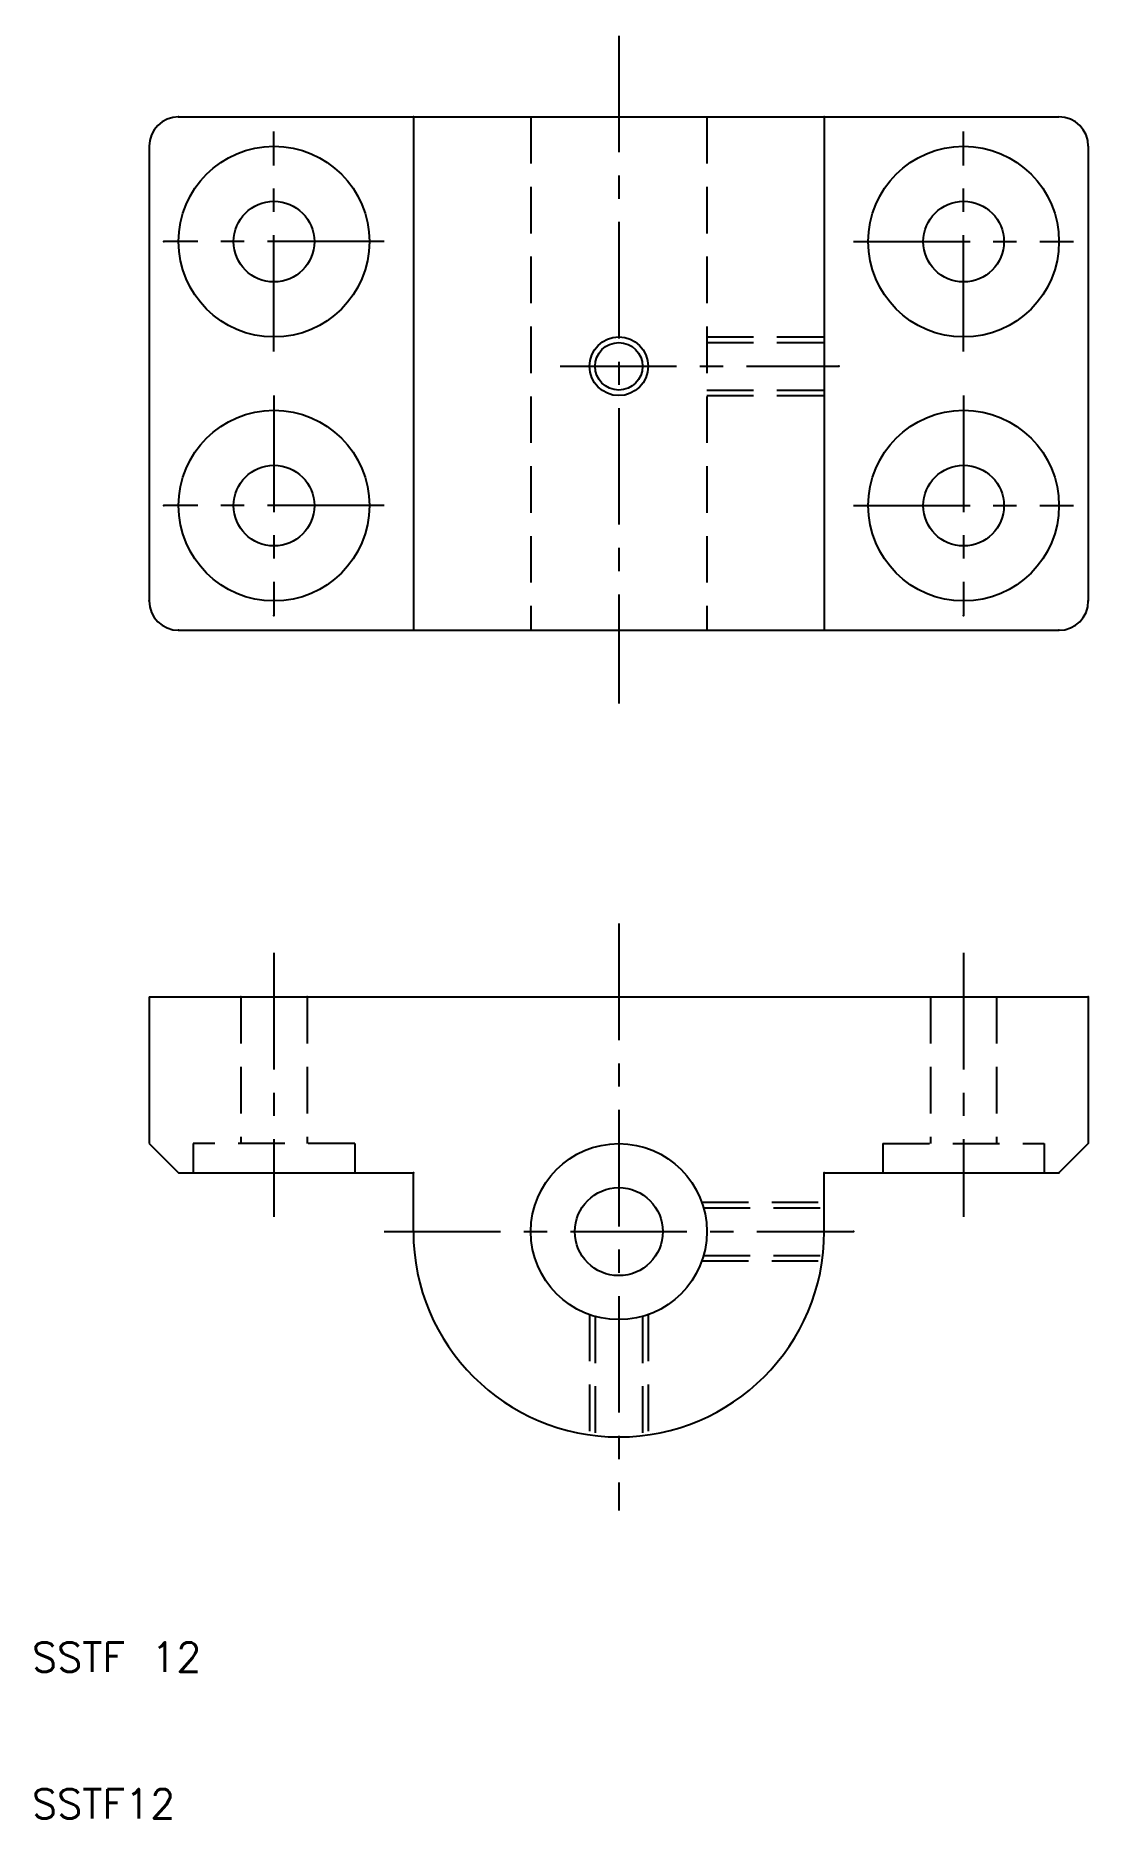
# Model space of a CAD drawing. Extents: x 10 to 82, y 10 to 132.
import ezdxf

# ---------------------------------------------------------------- set-up
doc = ezdxf.new("R2010")
doc.units = 0
doc.header["$LTSCALE"] = 0.25
doc.linetypes.add('CENTER', pattern=[50.8, 31.75, -6.35, 6.35, -6.35])
doc.linetypes.add('DASHED', pattern=[19.05, 12.7, -6.35])
doc.layers.get('0').update_dxf_attribs({"linetype": 'CONTINUOUS'})
doc.layers.add('CENTER', color=1, linetype='CENTER')
doc.styles.get("Standard").update_dxf_attribs({"font": 'txt.shx', "bigfont": 'extfont.shx'})

msp = doc.modelspace()

# ---------------------------------------------------------------- linework, layer by layer
for p, q in [((20, 126), (80, 126)), ((36, 126), (36, 91)), ((64, 126), (64, 91)), ((18, 124), (18, 93)), ((82, 124), (82, 93)), ((20, 91), (80, 91)), ((18, 66), (82, 66)), ((18, 66), (18, 56)), ((82, 66), (82, 56)), ((18, 56), (20, 54)), ((82, 56), (80, 54)), ((20, 54), (36, 54)), ((36, 50), (36, 54)), ((64, 54), (80, 54)), ((64, 50), (64, 54))]:
    msp.add_line(p, q)
at = {"color": 3, "linetype": 'DASHED'}
for p, q in [((44, 126), (44, 91)), ((56, 126), (56, 91)), ((56, 111), (64, 111)), ((56, 110.62), (64, 110.62)), ((56, 107.38), (64, 107.38)), ((56, 107), (64, 107)), ((24.25, 66), (24.25, 56)), ((28.75, 66), (28.75, 56)), ((71.25, 66), (71.25, 56)), ((75.75, 66), (75.75, 56)), ((21, 56), (21, 54)), ((32, 56), (21, 56)), ((32, 56), (32, 54)), ((68, 56), (79, 56)), ((68, 56), (68, 54)), ((79, 56), (79, 54)), ((55.66, 52), (64, 52)), ((55.78, 51.62), (64, 51.62)), ((55.66, 48), (63.86, 48)), ((55.78, 48.38), (63.91, 48.38)), ((48, 44.34), (48, 36.14)), ((48.38, 44.22), (48.38, 36.09)), ((51.62, 44.22), (51.62, 36.09)), ((52, 44.34), (52, 36.14))]:
    msp.add_line(p, q, dxfattribs=at)
for centre, radius in [((26.5, 117.5), 6.5), ((73.5, 117.5), 6.5), ((26.5, 117.5), 2.75), ((73.5, 117.5), 2.75), ((50, 109), 1.62), ((26.5, 99.5), 6.5), ((73.5, 99.5), 6.5), ((26.5, 99.5), 2.75), ((73.5, 99.5), 2.75), ((50, 50), 6), ((50, 50), 3)]:
    msp.add_circle(centre, radius)
at = {"color": 3}
msp.add_circle((50, 109), 2, dxfattribs=at)
for centre, radius, start, end in [((20, 124), 2, 90, 180), ((80, 124), 2, 0, 90), ((20, 93), 2, 180, 270), ((80, 93), 2, 270, 0), ((50, 50), 14, 180, 0)]:
    msp.add_arc(centre, radius, start, end)
for p in [(20, 126), (36, 126), (64, 126), (19, 117.5), (65, 109), (19, 99.5), (18, 93), (82, 93), (26.5, 92), (73.5, 92), (20, 91), (80, 91), (80, 91), (82, 66), (82, 66), (82, 66), (36, 54), (80, 54)]:
    msp.add_point(p)
at = {"color": 3, "linetype": 'DASHED'}
for p in [(24.25, 66), (28.75, 66), (21, 54), (21, 54), (32, 54), (64, 54), (66, 50), (50, 36)]:
    msp.add_point(p, dxfattribs=at)
at = {"layer": 'CENTER', "color": 1, "linetype": 'CENTER'}
for p, q in [((50, 131.54), (50, 86)), ((26.5, 110), (26.5, 125)), ((73.5, 110), (73.5, 125)), ((34, 117.5), (19, 117.5)), ((66, 117.5), (81, 117.5)), ((46, 109), (65, 109)), ((26.5, 107), (26.5, 92)), ((73.5, 107), (73.5, 92)), ((34, 99.5), (19, 99.5)), ((66, 99.5), (81, 99.5)), ((50, 71), (50, 31)), ((26.5, 69), (26.5, 51)), ((73.5, 69), (73.5, 51)), ((34, 50), (66, 50))]:
    msp.add_line(p, q, dxfattribs=at)

# ---------------------------------------------------------------- texts
for s, p in [('SSTF 12', (10, 20)), ('SSTF12', (10, 10))]:
    msp.add_text(s, height=2).set_placement(p)

doc.saveas('drawing.dxf')
